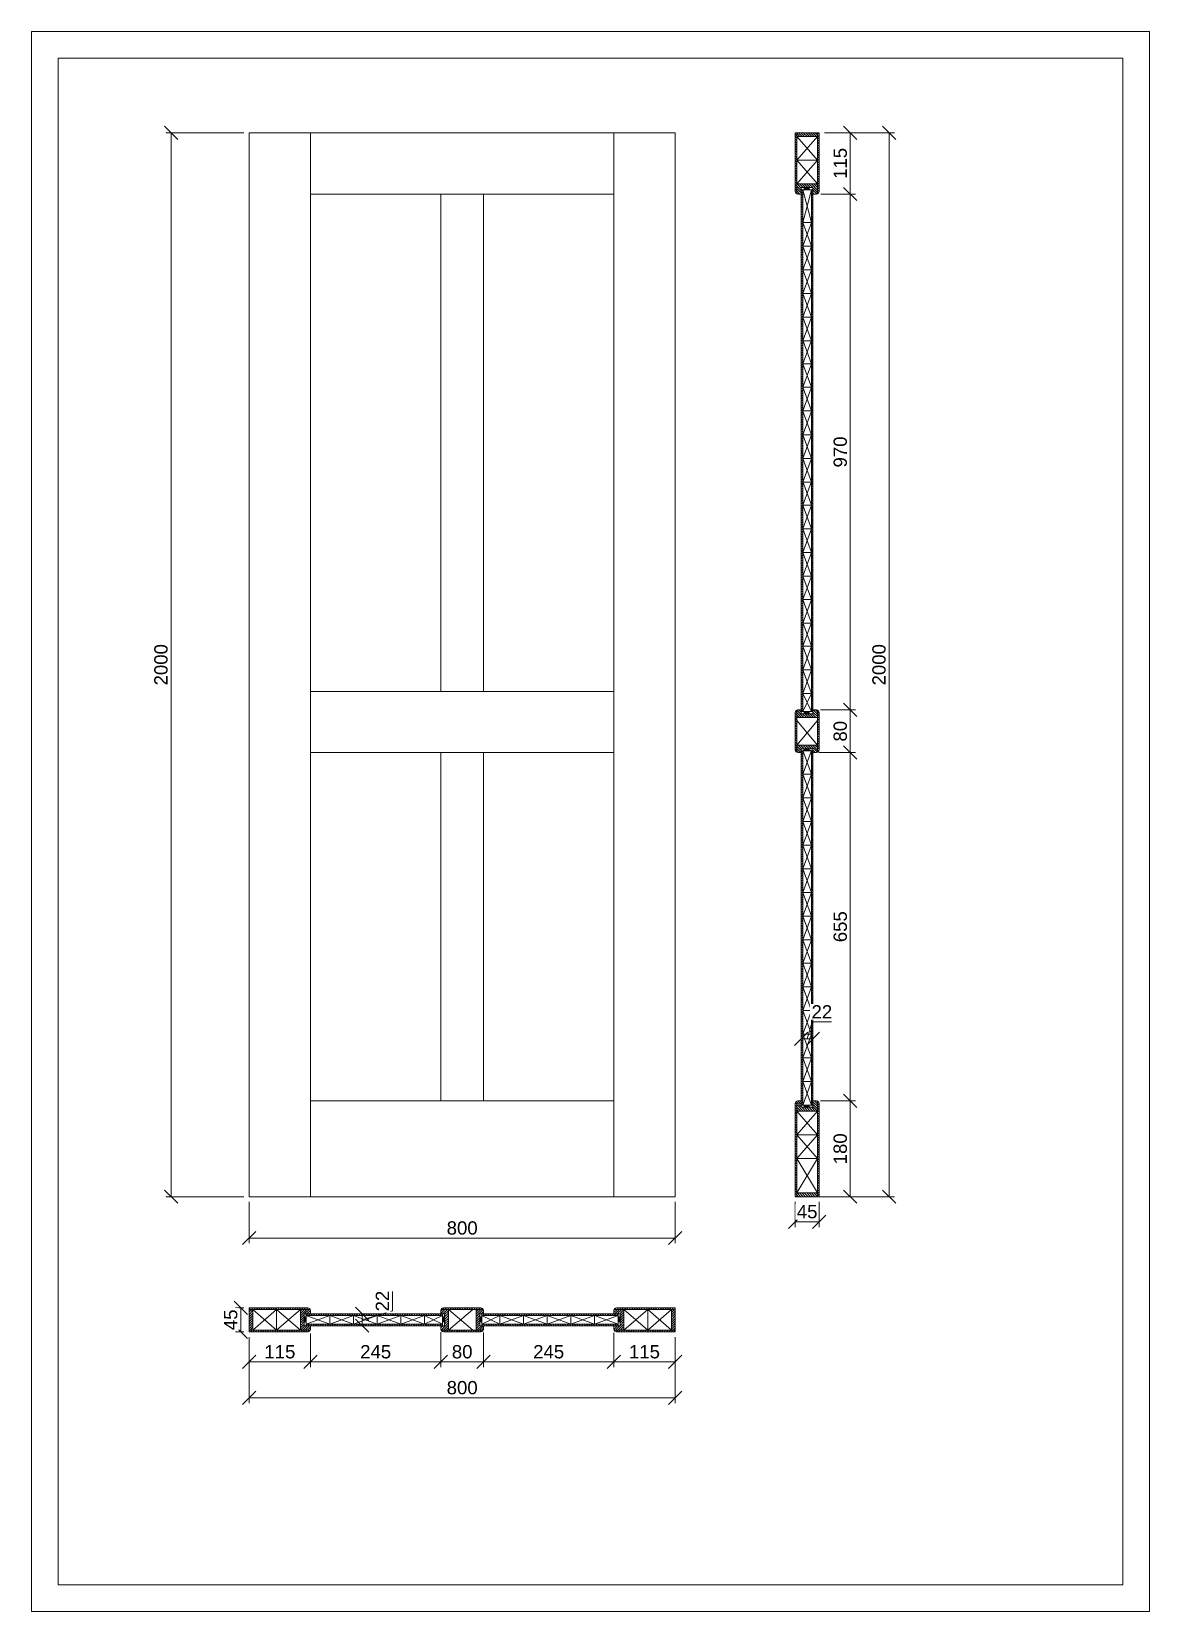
# Model space of a CAD drawing. Header units: millimetres. Extents: x 2273 to 4373, y 525 to 3495.
import ezdxf

# ---------------------------------------------------------------- set-up
doc = ezdxf.new("R2010")
doc.units = ezdxf.units.MM
for name, color, linetype, lineweight in [('图框', 7, 'Continuous', 13), ('标准家私', 4, 'Continuous', 20), ('标注', 2, 'Continuous', 9)]:
    doc.layers.add(name, color=color, linetype=linetype, lineweight=lineweight)
doc.styles.get("Standard").update_dxf_attribs({"font": 'arial.ttf'})
pattern_1 = [(45, (-69686.0183, 18706.7275), (-2.24506403, 2.24506403), [])]
pattern_2 = [(135, (-68847.6463, 19374.134), (-2.24506403, -2.24506403), [])]
pattern_3 = [(135, (-13903.2414, -70588.8865), (-2.24506403, -2.24506403), [])]
pattern_4 = [(135, (-13903.2414, -69863.8865), (-2.24506403, -2.24506403), [])]

# ---------------------------------------------------------------- blocks, each defined once
blk = doc.blocks.new('_Oblique')
at = {"color": 0, "linetype": 'ByBlock', "lineweight": -2}
blk.add_line((-0.5, -0.5), (0.5, 0.5), dxfattribs=at)

msp = doc.modelspace()

# ---------------------------------------------------------------- hatches: boundary and pattern name
at = {"layer": '标准家私', "lineweight": 5}
h = msp.add_hatch(dxfattribs=at)
h.set_pattern_fill('ANSI31', color=0, angle=90, style=0)
h.set_pattern_definition(pattern_4)
h.paths.add_polyline_path([(3753, 3304.5), (3750, 3304.5), (3750, 3190, 0.298217), (3753, 3194.5)])
h.paths.add_polyline_path([(3711, 3304.5), (3708, 3304.5), (3708, 3194.5, 0.298217), (3711, 3190)])
h = msp.add_hatch(dxfattribs=at)
h.set_pattern_fill('ANSI31', color=0, angle=90, style=0)
h.set_pattern_definition(pattern_4)
h.paths.add_polyline_path([(3750, 3297.5), (3750, 3304.5), (3711, 3304.5), (3711, 3297.5)])
h.paths.add_polyline_path([(3711, 3190, 0.103244), (3713, 3189.5), (3719.5, 3189.5), (3719.5, 3201.5), (3741.5, 3201.5), (3741.5, 3189.5), (3748, 3189.5, 0.103244), (3750, 3190), (3750, 3208.5), (3711, 3208.5)])
h = msp.add_hatch(dxfattribs=at)
h.set_pattern_fill('ANSI31', color=0, angle=90, style=0)
h.set_pattern_definition([(45, (3752.964, 1369.549), (2.245064, -2.245064), [])])
h.paths.add_polyline_path([(3719.5, 2142.5), (3722.5, 2142.5), (3722.5, 1476.5), (3719.5, 1476.5)])
h.paths.add_polyline_path([(3719.5, 3197.5), (3722.5, 3197.5), (3722.5, 2216.5), (3719.5, 2216.5)])
at = {"layer": '标准家私'}
for points in [[(3724.8, 3201.5), (3724.8, 3197.5), (3734.6, 3197.5), (3734.6, 3201.5)], [(3724.8, 2212.5), (3724.8, 2216.5), (3734.6, 2216.5), (3734.6, 2212.5)], [(3724.8, 2146.5), (3724.8, 2142.5), (3734.6, 2142.5), (3734.6, 2146.5)], [(3724.8, 1472.5), (3724.8, 1476.5), (3734.6, 1476.5), (3734.6, 1472.5)], [(2785.4, 1078.7), (2789.4, 1078.7), (2789.4, 1068.9), (2785.4, 1068.9)], [(3049.4, 1078.7), (3045.4, 1078.7), (3045.4, 1068.9), (3049.4, 1068.9)], [(3115.4, 1078.7), (3119.4, 1078.7), (3119.4, 1068.9), (3115.4, 1068.9)], [(3379.4, 1078.7), (3375.4, 1078.7), (3375.4, 1068.9), (3379.4, 1068.9)]]:
    msp.add_hatch(color=0, dxfattribs=at).paths.add_polyline_path(points)
at = {"layer": '标准家私', "lineweight": 5}
h = msp.add_hatch(dxfattribs=at)
h.set_pattern_fill('ANSI31', color=0, angle=90, style=0)
h.set_pattern_definition([(135, (3707.964, 1369.549), (-2.245064, -2.245064), [])])
h.paths.add_polyline_path([(3741.5, 2142.5), (3738.5, 2142.5), (3738.5, 1476.5), (3741.5, 1476.5)])
h.paths.add_polyline_path([(3741.5, 3197.5), (3738.5, 3197.5), (3738.5, 2216.5), (3741.5, 2216.5)])
h = msp.add_hatch(dxfattribs=at)
h.set_pattern_fill('ANSI31', color=0, angle=90, style=0)
h.set_pattern_definition(pattern_3)
h.paths.add_polyline_path([(3708, 2214.5), (3708, 2144.5, 0.298217), (3711, 2140), (3711, 2219.1, 0.298217)])
h = msp.add_hatch(dxfattribs=at)
h.set_pattern_fill('ANSI31', color=0, angle=90, style=0)
h.set_pattern_definition(pattern_3)
h.paths.add_polyline_path([(3711, 2205.5), (3711, 2219.1, -0.103244), (3713, 2219.5), (3719.5, 2219.5), (3719.5, 2212.5), (3741.5, 2212.5), (3741.5, 2219.5), (3748, 2219.5, -0.103244), (3750, 2219.1), (3750, 2205.5)])
h = msp.add_hatch(dxfattribs=at)
h.set_pattern_fill('ANSI31', color=0, angle=90, style=0)
h.set_pattern_definition(pattern_3)
h.paths.add_polyline_path([(3750, 2219.1), (3750, 2140, 0.298217), (3753, 2144.5), (3753, 2214.5, 0.298217)])
h = msp.add_hatch(dxfattribs=at)
h.set_pattern_fill('ANSI31', color=0, angle=90, style=0)
h.set_pattern_definition(pattern_3)
h.paths.add_polyline_path([(3711, 2153.5), (3711, 2140, 0.103244), (3713, 2139.5), (3719.5, 2139.5), (3719.5, 2146.5), (3741.5, 2146.5), (3741.5, 2139.5), (3748, 2139.5, 0.103244), (3750, 2140), (3750, 2153.5)])
h = msp.add_hatch(dxfattribs=at)
h.set_pattern_fill('ANSI31', color=0, angle=90, style=0)
h.set_pattern_definition(pattern_2)
h.paths.add_polyline_path([(3708, 1304.5), (3711, 1304.5), (3711, 1484.1, 0.298217), (3708, 1479.5)])
h.paths.add_polyline_path([(3750, 1304.5), (3753, 1304.5), (3753, 1479.5, 0.298217), (3750, 1484.1)])
h = msp.add_hatch(dxfattribs=at)
h.set_pattern_fill('ANSI31', color=0, angle=90, style=0)
h.set_pattern_definition([(135, (-12228.382, -24817.2627), (-2.24506403, -2.24506403), [])])
h.paths.add_polyline_path([(3711, 1465.5), (3750, 1465.5), (3750, 1484.1, 0.103244), (3748, 1484.5), (3741.5, 1484.5), (3741.5, 1472.5), (3719.5, 1472.5), (3719.5, 1484.5), (3713, 1484.5, 0.103244), (3711, 1484.1)])
h = msp.add_hatch(dxfattribs=at)
h.set_pattern_fill('ANSI31', color=0, angle=90, style=0)
h.set_pattern_definition(pattern_2)
h.paths.add_polyline_path([(3750, 1311.5), (3711, 1311.5), (3711, 1304.5), (3750, 1304.5)])
h = msp.add_hatch(dxfattribs=at)
h.set_pattern_fill('ANSI31', color=0, style=0)
h.set_pattern_definition(pattern_1)
h.paths.add_polyline_path([(2797, 1053.5), (2682.4, 1053.5), (2682.4, 1050.5), (2792.4, 1050.5, 0.298217)])
h.paths.add_polyline_path([(2792.4, 1095.5), (2682.4, 1095.5), (2682.4, 1092.5), (2797, 1092.5, 0.298217)])
h = msp.add_hatch(dxfattribs=at)
h.set_pattern_fill('ANSI31', color=0, style=0)
h.set_pattern_definition([(45, (-23504.3945, 17031.8682), (-2.24506403, 2.24506403), [])])
h.paths.add_polyline_path([(2689.4, 1092.5), (2682.4, 1092.5), (2682.4, 1053.5), (2689.4, 1053.5)])
h.paths.add_polyline_path([(2778.4, 1092.5), (2778.4, 1053.5), (2797, 1053.5, 0.103244), (2797.4, 1055.5), (2797.4, 1062), (2785.4, 1062), (2785.4, 1084), (2797.4, 1084), (2797.4, 1090.5, 0.103244), (2797, 1092.5)])
h = msp.add_hatch(dxfattribs=at)
h.set_pattern_fill('ANSI31', color=0, style=0)
h.set_pattern_definition([(45, (2682.4172, 1050.522), (-2.245064, 2.245064), [])])
h.paths.add_polyline_path([(3045.4, 1062), (3045.4, 1065), (2789.4, 1065), (2789.4, 1062)])
h.paths.add_polyline_path([(3045.4, 1081), (3045.4, 1084), (2789.4, 1084), (2789.4, 1081)])
h = msp.add_hatch(dxfattribs=at)
h.set_pattern_fill('ANSI31', color=0, style=0)
h.set_pattern_definition(pattern_1)
h.paths.add_polyline_path([(3056.4, 1092.5), (3042.8, 1092.5, 0.103244), (3042.4, 1090.5), (3042.4, 1084), (3049.4, 1084), (3049.4, 1062), (3042.4, 1062), (3042.4, 1055.5, 0.103244), (3042.8, 1053.5), (3056.4, 1053.5)])
h = msp.add_hatch(dxfattribs=at)
h.set_pattern_fill('ANSI31', color=0, style=0)
h.set_pattern_definition(pattern_1)
h.paths.add_polyline_path([(3117.4, 1095.5), (3047.4, 1095.5, 0.298217), (3042.8, 1092.5), (3122, 1092.5, 0.298217)])
h = msp.add_hatch(dxfattribs=at)
h.set_pattern_fill('ANSI31', color=0, style=0)
h.set_pattern_definition(pattern_1)
h.paths.add_polyline_path([(3108.4, 1092.5), (3122, 1092.5, -0.103244), (3122.4, 1090.5), (3122.4, 1084), (3115.4, 1084), (3115.4, 1062), (3122.4, 1062), (3122.4, 1055.5, -0.103244), (3122, 1053.5), (3108.4, 1053.5)])
h = msp.add_hatch(dxfattribs=at)
h.set_pattern_fill('ANSI31', color=0, style=0)
h.set_pattern_definition([(135, (3482.4172, 1050.522), (2.245064, 2.245064), [])])
h.paths.add_polyline_path([(3119.4, 1062), (3119.4, 1065), (3375.4, 1065), (3375.4, 1062)])
h.paths.add_polyline_path([(3119.4, 1081), (3119.4, 1084), (3375.4, 1084), (3375.4, 1081)])
h = msp.add_hatch(dxfattribs=at)
h.set_pattern_fill('ANSI31', color=0, style=0)
h.set_pattern_definition(pattern_1)
h.paths.add_polyline_path([(3475.4, 1053.5), (3482.4, 1053.5), (3482.4, 1092.5), (3475.4, 1092.5)])
h.paths.add_polyline_path([(3367.8, 1092.5, 0.103244), (3367.4, 1090.5), (3367.4, 1084), (3379.4, 1084), (3379.4, 1062), (3367.4, 1062), (3367.4, 1055.5, 0.103244), (3367.8, 1053.5), (3386.4, 1053.5), (3386.4, 1092.5)])
h = msp.add_hatch(dxfattribs=at)
h.set_pattern_fill('ANSI31', color=0, style=0)
h.set_pattern_definition(pattern_1)
h.paths.add_polyline_path([(3482.4, 1050.5), (3482.4, 1053.5), (3367.8, 1053.5, 0.298217), (3372.4, 1050.5)])
h.paths.add_polyline_path([(3482.4, 1092.5), (3482.4, 1095.5), (3372.4, 1095.5, 0.298217), (3367.8, 1092.5)])
h = msp.add_hatch(dxfattribs=at)
h.set_pattern_fill('ANSI31', color=0, style=0)
h.set_pattern_definition(pattern_1)
h.paths.add_polyline_path([(3122, 1053.5), (3042.8, 1053.5, 0.298217), (3047.4, 1050.5), (3117.4, 1050.5, 0.298217)])

# ---------------------------------------------------------------- linework, layer by layer
at = {"layer": '图框', "color": 0}
msp.add_lwpolyline([(2273.5, 3494.8), (2273.5, 524.8), (4373.5, 524.8), (4373.5, 3494.8)], close=True, dxfattribs=at)
at = {"layer": '图框', "color": 0, "lineweight": 20}
msp.add_lwpolyline([(2323.5, 3444.8), (2323.5, 574.8), (4323.5, 574.8), (4323.5, 3444.8)], close=True, dxfattribs=at)
at = {"layer": '标准家私', "color": 0}
for p, q in [((2682.4, 3304.5), (3482.4, 3304.5)), ((2682.4, 1304.5), (2682.4, 3304.5)), ((3482.4, 3304.5), (3482.4, 1304.5)), ((3753, 3304.5), (3708, 3304.5)), ((3708, 3304.5), (3708, 3194.5)), ((3711, 3304.5), (3711, 3190)), ((3750, 3297.5), (3711, 3297.5)), ((3750, 3304.5), (3750, 3190)), ((3753, 3304.5), (3753, 3194.5)), ((3750, 3208.5), (3711, 3208.5)), ((3042.4, 3189.5), (2797.4, 3189.5)), ((2797.4, 3189.5), (2797.4, 2254.5)), ((3042.4, 2254.5), (3042.4, 3189.5)), ((3122.4, 2254.5), (3122.4, 3189.5)), ((3122.4, 3189.5), (3367.4, 3189.5)), ((3367.4, 3189.5), (3367.4, 2254.5)), ((3719.5, 3189.5), (3713, 3189.5)), ((3741.5, 3201.5), (3719.5, 3201.5)), ((3719.5, 2212.5), (3719.5, 3201.5)), ((3741.5, 3197.5), (3719.5, 3197.5)), ((3722.5, 3197.5), (3722.5, 2216.5)), ((3724.8, 3197.5), (3724.8, 3201.5)), ((3734.6, 3197.5), (3734.6, 3201.5)), ((3738.5, 3197.5), (3738.5, 2216.5)), ((3741.5, 3201.5), (3741.5, 2212.5)), ((3748, 3189.5), (3741.5, 3189.5)), ((2797.4, 2254.5), (3042.4, 2254.5)), ((3367.4, 2254.5), (3122.4, 2254.5)), ((3708, 2144.5), (3708, 2214.5)), ((3711, 2140), (3711, 2219.1)), ((3750, 2205.5), (3711, 2205.5)), ((3713, 2219.5), (3719.5, 2219.5)), ((3741.5, 2216.5), (3719.5, 2216.5)), ((3741.5, 2212.5), (3719.5, 2212.5)), ((3724.8, 2216.5), (3724.8, 2212.5)), ((3734.6, 2216.5), (3734.6, 2212.5)), ((3748, 2219.5), (3741.5, 2219.5)), ((3750, 2140), (3750, 2219.1)), ((3753, 2144.5), (3753, 2214.5)), ((2797.4, 2139.5), (2797.4, 1484.5)), ((3042.4, 2139.5), (2797.4, 2139.5)), ((3042.4, 1484.5), (3042.4, 2139.5)), ((3122.4, 1484.5), (3122.4, 2139.5)), ((3122.4, 2139.5), (3367.4, 2139.5)), ((3367.4, 2139.5), (3367.4, 1484.5)), ((3750, 2153.5), (3711, 2153.5)), ((3713, 2139.5), (3719.5, 2139.5)), ((3719.5, 2146.5), (3719.5, 1472.5)), ((3741.5, 2146.5), (3719.5, 2146.5)), ((3741.5, 2142.5), (3719.5, 2142.5)), ((3722.5, 2142.5), (3722.5, 1476.5)), ((3724.8, 2142.5), (3724.8, 2146.5)), ((3734.6, 2142.5), (3734.6, 2146.5)), ((3738.5, 2142.5), (3738.5, 1476.5)), ((3741.5, 2146.5), (3741.5, 1472.5)), ((3748, 2139.5), (3741.5, 2139.5)), ((2797.4, 1484.5), (3042.4, 1484.5)), ((3367.4, 1484.5), (3122.4, 1484.5)), ((3708, 1304.5), (3708, 1479.5)), ((3711, 1304.5), (3711, 1484.1)), ((3750, 1465.5), (3711, 1465.5)), ((3719.5, 1484.5), (3713, 1484.5)), ((3741.5, 1476.5), (3719.5, 1476.5)), ((3741.5, 1472.5), (3719.5, 1472.5)), ((3724.8, 1476.5), (3724.8, 1472.5)), ((3734.6, 1476.5), (3734.6, 1472.5)), ((3748, 1484.5), (3741.5, 1484.5)), ((3750, 1304.5), (3750, 1484.1)), ((3753, 1304.5), (3753, 1479.5)), ((3750, 1311.5), (3711, 1311.5)), ((3482.4, 1304.5), (2682.4, 1304.5)), ((3753, 1304.5), (3708, 1304.5)), ((2682.4, 1050.5), (2682.4, 1095.5)), ((2682.4, 1095.5), (2792.4, 1095.5)), ((2682.4, 1092.5), (2797, 1092.5)), ((2689.4, 1053.5), (2689.4, 1092.5)), ((2778.4, 1053.5), (2778.4, 1092.5)), ((2785.4, 1062), (2785.4, 1084)), ((3049.4, 1084), (2785.4, 1084)), ((2789.4, 1078.7), (2785.4, 1078.7)), ((2789.4, 1062), (2789.4, 1084)), ((3045.4, 1081), (2789.4, 1081)), ((2797.4, 1084), (2797.4, 1090.5)), ((3042.4, 1090.5), (3042.4, 1084)), ((3042.8, 1092.5), (3122, 1092.5)), ((3045.4, 1062), (3045.4, 1084)), ((3045.4, 1078.7), (3049.4, 1078.7)), ((3047.4, 1095.5), (3117.4, 1095.5)), ((3049.4, 1062), (3049.4, 1084)), ((3056.4, 1053.5), (3056.4, 1092.5)), ((3108.4, 1053.5), (3108.4, 1092.5)), ((3115.4, 1084), (3379.4, 1084)), ((3115.4, 1062), (3115.4, 1084)), ((3119.4, 1078.7), (3115.4, 1078.7)), ((3119.4, 1062), (3119.4, 1084)), ((3375.4, 1081), (3119.4, 1081)), ((3122.4, 1090.5), (3122.4, 1084)), ((3367.4, 1084), (3367.4, 1090.5)), ((3482.4, 1092.5), (3367.8, 1092.5)), ((3482.4, 1095.5), (3372.4, 1095.5)), ((3375.4, 1062), (3375.4, 1084)), ((3375.4, 1078.7), (3379.4, 1078.7)), ((3379.4, 1062), (3379.4, 1084)), ((3386.4, 1053.5), (3386.4, 1092.5)), ((3475.4, 1053.5), (3475.4, 1092.5)), ((3482.4, 1050.5), (3482.4, 1095.5)), ((2682.4, 1053.5), (2797, 1053.5)), ((2682.4, 1050.5), (2792.4, 1050.5)), ((2789.4, 1068.9), (2785.4, 1068.9)), ((3049.4, 1062), (2785.4, 1062)), ((3045.4, 1065), (2789.4, 1065)), ((2797.4, 1055.5), (2797.4, 1062)), ((3042.4, 1055.5), (3042.4, 1062)), ((3042.8, 1053.5), (3122, 1053.5)), ((3045.4, 1068.9), (3049.4, 1068.9)), ((3047.4, 1050.5), (3117.4, 1050.5)), ((3119.4, 1068.9), (3115.4, 1068.9)), ((3379.4, 1062), (3115.4, 1062)), ((3375.4, 1065), (3119.4, 1065)), ((3122.4, 1055.5), (3122.4, 1062)), ((3367.4, 1055.5), (3367.4, 1062)), ((3482.4, 1053.5), (3367.8, 1053.5)), ((3482.4, 1050.5), (3372.4, 1050.5)), ((3375.4, 1068.9), (3379.4, 1068.9))]:
    msp.add_line(p, q, dxfattribs=at)
at = {"layer": '标准家私', "color": 0, "lineweight": 9}
for p, q in [((2797.4, 3189.5), (2797.4, 3304.5)), ((3367.4, 3189.5), (3367.4, 3304.5)), ((3122.4, 3189.5), (3042.4, 3189.5)), ((2797.4, 2139.5), (2797.4, 2254.5)), ((3042.4, 2254.5), (3122.4, 2254.5)), ((3367.4, 2139.5), (3367.4, 2254.5)), ((3042.4, 2139.5), (3122.4, 2139.5)), ((2797.4, 1484.5), (2797.4, 1304.5)), ((3042.4, 1484.5), (3122.4, 1484.5)), ((3367.4, 1484.5), (3367.4, 1304.5))]:
    msp.add_line(p, q, dxfattribs=at)
at = {"layer": '标准家私', "color": 0, "lineweight": 5}
for p, q in [((3711, 3297.5), (3750, 3253.3)), ((3711, 3253.3), (3750, 3297.5)), ((3750, 3253.3), (3711, 3253.3)), ((3711, 3253.3), (3750, 3208.5)), ((3750, 3253.3), (3711, 3208.5)), ((3750, 2153.5), (3711, 2199.5)), ((3750, 2199.5), (3711, 2153.5)), ((3711, 1420.8), (3750, 1465.5)), ((3750, 1420.8), (3711, 1465.5)), ((3750, 1420.8), (3711, 1420.8)), ((3711, 1376), (3750, 1420.8)), ((3750, 1376), (3711, 1420.8)), ((3750, 1376), (3711, 1376)), ((3711, 1311.5), (3750, 1376)), ((3750, 1311.5), (3711, 1376)), ((2689.4, 1092.5), (2733.6, 1053.5)), ((2733.6, 1092.5), (2689.4, 1053.5)), ((2733.6, 1053.5), (2733.6, 1092.5)), ((2733.6, 1092.5), (2778.4, 1053.5)), ((2733.6, 1053.5), (2778.4, 1092.5)), ((3056.4, 1053.5), (3102.4, 1092.5)), ((3102.4, 1053.5), (3056.4, 1092.5)), ((3431.2, 1092.5), (3386.4, 1053.5)), ((3431.2, 1053.5), (3386.4, 1092.5)), ((3475.4, 1092.5), (3431.2, 1053.5)), ((3431.2, 1053.5), (3431.2, 1092.5)), ((3431.2, 1092.5), (3475.4, 1053.5))]:
    msp.add_line(p, q, dxfattribs=at)
for points in [[(3722.5, 3197.5), (3738.5, 3135.9), (3722.5, 3135.9), (3738.5, 3197.5)], [(3722.5, 3135.9), (3738.5, 3091.5), (3722.5, 3091.5), (3738.5, 3135.9)], [(3722.5, 3091.5), (3738.5, 3047), (3722.5, 3047), (3738.5, 3091.5)], [(3722.5, 3047), (3738.5, 3002.6), (3722.5, 3002.6), (3738.5, 3047)], [(3722.5, 3002.6), (3738.5, 2958.2), (3722.5, 2958.2), (3738.5, 3002.6)], [(3722.5, 2958.2), (3738.5, 2913.7), (3722.5, 2913.7), (3738.5, 2958.2)], [(3722.5, 2915), (3738.5, 2870.5), (3722.5, 2870.5), (3738.5, 2915)], [(3722.5, 2870.5), (3738.5, 2826.1), (3722.5, 2826.1), (3738.5, 2870.5)], [(3722.5, 2826.1), (3738.5, 2781.7), (3722.5, 2781.7), (3738.5, 2826.1)], [(3722.5, 2781.1), (3738.5, 2736.7), (3722.5, 2736.7), (3738.5, 2781.1)], [(3722.5, 2736.7), (3738.5, 2692.2), (3722.5, 2692.2), (3738.5, 2736.7)], [(3722.5, 2692.2), (3738.5, 2647.8), (3722.5, 2647.8), (3738.5, 2692.2)], [(3722.5, 2649), (3738.5, 2604.6), (3722.5, 2604.6), (3738.5, 2649)], [(3722.5, 2604.6), (3738.5, 2560.2), (3722.5, 2560.2), (3738.5, 2604.6)], [(3722.5, 2560.2), (3738.5, 2515.7), (3722.5, 2515.7), (3738.5, 2560.2)], [(3722.5, 2515.7), (3738.5, 2471.3), (3722.5, 2471.3), (3738.5, 2515.7)], [(3722.5, 2471.3), (3738.5, 2426.9), (3722.5, 2426.9), (3738.5, 2471.3)], [(3722.5, 2426.9), (3738.5, 2382.4), (3722.5, 2382.4), (3738.5, 2426.9)], [(3722.5, 2383.7), (3738.5, 2339.2), (3722.5, 2339.2), (3738.5, 2383.7)], [(3722.5, 2339.2), (3738.5, 2294.8), (3722.5, 2294.8), (3738.5, 2339.2)], [(3722.5, 2294.8), (3738.5, 2250.4), (3722.5, 2250.4), (3738.5, 2294.8)], [(3722.5, 2216.5), (3738.5, 2250.4), (3722.5, 2250.4), (3738.5, 2216.5)], [(3722.5, 2098.7), (3738.5, 2143.1), (3722.5, 2143.1), (3738.5, 2098.7)], [(3722.5, 2054.3), (3738.5, 2098.7), (3722.5, 2098.7), (3738.5, 2054.3)], [(3722.5, 2009.8), (3738.5, 2054.3), (3722.5, 2054.3), (3738.5, 2009.8)], [(3722.5, 1965.4), (3738.5, 2009.8), (3722.5, 2009.8), (3738.5, 1965.4)], [(3722.5, 1920.9), (3738.5, 1965.4), (3722.5, 1965.4), (3738.5, 1920.9)], [(3722.5, 1876.5), (3738.5, 1920.9), (3722.5, 1920.9), (3738.5, 1876.5)], [(3722.5, 1832.1), (3738.5, 1876.5), (3722.5, 1876.5), (3738.5, 1832.1)], [(3722.5, 1787.6), (3738.5, 1832.1), (3722.5, 1832.1), (3738.5, 1787.6)], [(3722.5, 1743.2), (3738.5, 1787.6), (3722.5, 1787.6), (3738.5, 1743.2)], [(3722.5, 1698.7), (3738.5, 1743.2), (3722.5, 1743.2), (3738.5, 1698.7)], [(3722.5, 1654.3), (3738.5, 1698.7), (3722.5, 1698.7), (3738.5, 1654.3)], [(3722.5, 1609.9), (3738.5, 1654.3), (3722.5, 1654.3), (3738.5, 1609.9)], [(3722.5, 1565.4), (3738.5, 1609.9), (3722.5, 1609.9), (3738.5, 1565.4)], [(3722.5, 1521), (3738.5, 1565.4), (3722.5, 1565.4), (3738.5, 1521)], [(3722.5, 1476.5), (3738.5, 1521), (3722.5, 1521), (3738.5, 1476.5)], [(2789.4, 1081), (2833.9, 1065), (2833.9, 1081), (2789.4, 1065)], [(2833.9, 1081), (2878.3, 1065), (2878.3, 1081), (2833.9, 1065)], [(2878.3, 1081), (2922.7, 1065), (2922.7, 1081), (2878.3, 1065)], [(2922.7, 1081), (2967.2, 1065), (2967.2, 1081), (2922.7, 1065)], [(2967.2, 1081), (3011.6, 1065), (3011.6, 1081), (2967.2, 1065)], [(3045.4, 1081), (3011.6, 1065), (3011.6, 1081), (3045.4, 1065)], [(3119.4, 1081), (3153.2, 1065), (3153.2, 1081), (3119.4, 1065)], [(3197.7, 1081), (3153.2, 1065), (3153.2, 1081), (3197.7, 1065)], [(3242.1, 1081), (3197.7, 1065), (3197.7, 1081), (3242.1, 1065)], [(3286.5, 1081), (3242.1, 1065), (3242.1, 1081), (3286.5, 1065)], [(3331, 1081), (3286.5, 1065), (3286.5, 1081), (3331, 1065)], [(3375.4, 1081), (3331, 1065), (3331, 1081), (3375.4, 1065)]]:
    msp.add_lwpolyline(points, dxfattribs=at)
at = {"layer": '标准家私', "color": 0}
for centre, start, end in [((3713, 3194.5), 180, 270), ((3748, 3194.5), 270, 0), ((3713, 2214.5), 90, 180), ((3748, 2214.5), 0, 90), ((3713, 2144.5), 180, 270), ((3748, 2144.5), 270, 0), ((3713, 1479.5), 90, 180), ((3748, 1479.5), 0, 90), ((2792.4, 1090.5), 0, 90), ((3047.4, 1090.5), 90, 180), ((3117.4, 1090.5), 0, 90), ((3372.4, 1090.5), 90, 180), ((2792.4, 1055.5), 270, 0), ((3047.4, 1055.5), 180, 270), ((3117.4, 1055.5), 270, 0), ((3372.4, 1055.5), 180, 270)]:
    msp.add_arc(centre, 5, start, end, dxfattribs=at)
at = {"layer": '标注', "color": 0}
for p, q in [((2672.4, 3304.5), (2525.4, 3304.5)), ((2535.4, 1304.5), (2535.4, 3304.5)), ((3763, 3304.5), (3821.6, 3304.5)), ((3763, 3304.5), (3894.4, 3304.5)), ((3811.6, 3189.5), (3811.6, 3304.5)), ((3884.4, 3304.5), (3884.4, 1304.5)), ((3756.2, 3189.5), (3821.6, 3189.5)), ((3756.2, 3189.5), (3821.6, 3189.5)), ((3811.6, 2219.5), (3811.6, 3189.5)), ((3755.4, 2219.5), (3821.6, 2219.5)), ((3755.4, 2219.5), (3821.6, 2219.5)), ((3811.6, 2139.5), (3811.6, 2219.5)), ((3752.4, 2139.5), (3821.6, 2139.5)), ((3752.4, 2139.5), (3821.6, 2139.5)), ((3811.6, 1484.5), (3811.6, 2139.5)), ((3719.5, 1569.1), (3719.5, 1611.4)), ((3730.5, 1601.4), (3740, 1633.3)), ((3740, 1633.3), (3776.2, 1633.3)), ((3741.5, 1569.1), (3741.5, 1611.4)), ((3741.5, 1601.4), (3719.5, 1601.4)), ((3755.6, 1484.5), (3821.6, 1484.5)), ((3755.6, 1484.5), (3821.6, 1484.5)), ((3811.6, 1304.5), (3811.6, 1484.5)), ((2672.4, 1304.5), (2525.4, 1304.5)), ((2682.4, 1294.5), (2682.4, 1216.8)), ((3482.4, 1294.5), (3482.4, 1216.8)), ((3708, 1294.5), (3708, 1247.4)), ((3753, 1294.5), (3753, 1247.4)), ((3753, 1257.4), (3708, 1257.4)), ((3482.4, 1226.8), (2682.4, 1226.8)), ((2951.3, 1090.1), (2951.3, 1126.2)), ((2672.4, 1095.5), (2656.3, 1095.5)), ((2666.3, 1050.5), (2666.3, 1095.5)), ((2882.7, 1084), (2904.4, 1084)), ((2894.4, 1073), (2951.3, 1090.1)), ((2894.4, 1062), (2894.4, 1084)), ((2672.4, 1050.5), (2656.3, 1050.5)), ((2682.4, 1040.5), (2682.4, 984.1)), ((2682.4, 1040.5), (2682.4, 916.5)), ((2797.4, 1047.1), (2797.4, 984.1)), ((2797.4, 1047.1), (2797.4, 984.1)), ((2882.7, 1062), (2904.4, 1062)), ((3042.4, 1049.7), (3042.4, 984.1)), ((3042.4, 1049.7), (3042.4, 984.1)), ((3122.4, 1049.3), (3122.4, 984.1)), ((3122.4, 1049.3), (3122.4, 984.1)), ((3367.4, 1048.8), (3367.4, 984.1)), ((3367.4, 1048.8), (3367.4, 984.1)), ((3482.4, 1040.5), (3482.4, 984.1)), ((3482.4, 1040.5), (3482.4, 916.5)), ((2682.4, 994.1), (2797.4, 994.1)), ((2797.4, 994.1), (3042.4, 994.1)), ((3042.4, 994.1), (3122.4, 994.1)), ((3122.4, 994.1), (3367.4, 994.1)), ((3367.4, 994.1), (3482.4, 994.1)), ((3482.4, 926.5), (2682.4, 926.5))]:
    msp.add_line(p, q, dxfattribs=at)

# ---------------------------------------------------------------- block references
at = {"layer": '标注', "color": 0, "xscale": 25, "yscale": 25, "zscale": 25}
for p, rotation in [((2535.4, 3304.5), 90), ((3811.6, 3304.5), 90), ((3884.4, 3304.5), 90), ((3811.6, 3189.5), 90), ((3811.6, 3189.5), 270), ((3811.6, 2219.5), 90), ((3811.6, 2139.5), 90), ((3811.6, 2139.5), 270), ((3719.5, 1601.4), 180), ((3811.6, 1484.5), 90), ((3811.6, 1484.5), 270), ((2535.4, 1304.5), 270), ((3811.6, 1304.5), 270), ((3884.4, 1304.5), 270), ((3708, 1257.4), 180), ((2682.4, 1226.8), 180), ((2666.3, 1095.5), 90), ((2666.3, 1050.5), 270), ((2682.4, 994.1), 180), ((3042.4, 994.1), 180), ((3367.4, 994.1), 180), ((2682.4, 926.5), 180)]:
    msp.add_blockref('_Oblique', p, dxfattribs=dict(at, rotation=rotation))
for p in [(3741.5, 1601.4), (3753, 1257.4), (3482.4, 1226.8), (2797.4, 994.1), (3042.4, 994.1), (3122.4, 994.1), (3367.4, 994.1), (3482.4, 994.1), (3482.4, 926.5)]:
    msp.add_blockref('_Oblique', p, dxfattribs=at)

# ---------------------------------------------------------------- next in the draw order: texts
at = {"layer": '标注', "color": 0, "char_height": 25, "attachment_point": 5, "rotation": 90, "bg_fill": 3, "box_fill_scale": 1.1, "bg_fill_color": 256, "bg_fill_true_color": 13158600, "bg_fill_transparency": 0}
for s, insert in [('115', (3792.8, 3247)), ('970', (3792.8, 2704.5)), ('2000', (2516.6, 2304.5)), ('2000', (3865.6, 2304.5)), ('80', (3792.8, 2179.5)), ('655', (3792.8, 1812)), ('180', (3792.8, 1394.5)), ('22', (2932.5, 1108.2)), ('45', (2647.6, 1073))]:
    msp.add_mtext(s, dxfattribs=dict(at, insert=insert))
at = {"layer": '标注', "color": 0, "char_height": 25, "attachment_point": 5, "bg_fill": 3, "box_fill_scale": 1.1, "bg_fill_color": 256, "bg_fill_true_color": 13158600, "bg_fill_transparency": 0}
for s, insert in [('22', (3758.1, 1652)), ('45', (3730.5, 1276.2)), ('800', (3082.4, 1245.5)), ('115', (2739.9, 1012.8)), ('245', (2919.9, 1012.8)), ('80', (3082.4, 1012.8)), ('245', (3244.9, 1012.8)), ('115', (3424.9, 1012.8)), ('800', (3082.4, 945.3))]:
    msp.add_mtext(s, dxfattribs=dict(at, insert=insert))

# ---------------------------------------------------------------- next in the draw order: linework, layer by layer
at = {"layer": '标注', "color": 0}
for p, q in [((3747.6, 1304.5), (3894.4, 1304.5)), ((3763, 1304.5), (3821.6, 1304.5))]:
    msp.add_line(p, q, dxfattribs=at)

# ---------------------------------------------------------------- next in the draw order: block references
at = {"layer": '标注', "color": 0, "xscale": 25, "yscale": 25, "zscale": 25}
for p, rotation in [((3811.6, 2219.5), 270), ((2894.4, 1084), 90), ((2894.4, 1062), 270), ((2797.4, 994.1), 180), ((3122.4, 994.1), 180)]:
    msp.add_blockref('_Oblique', p, dxfattribs=dict(at, rotation=rotation))

doc.saveas('drawing.dxf')
